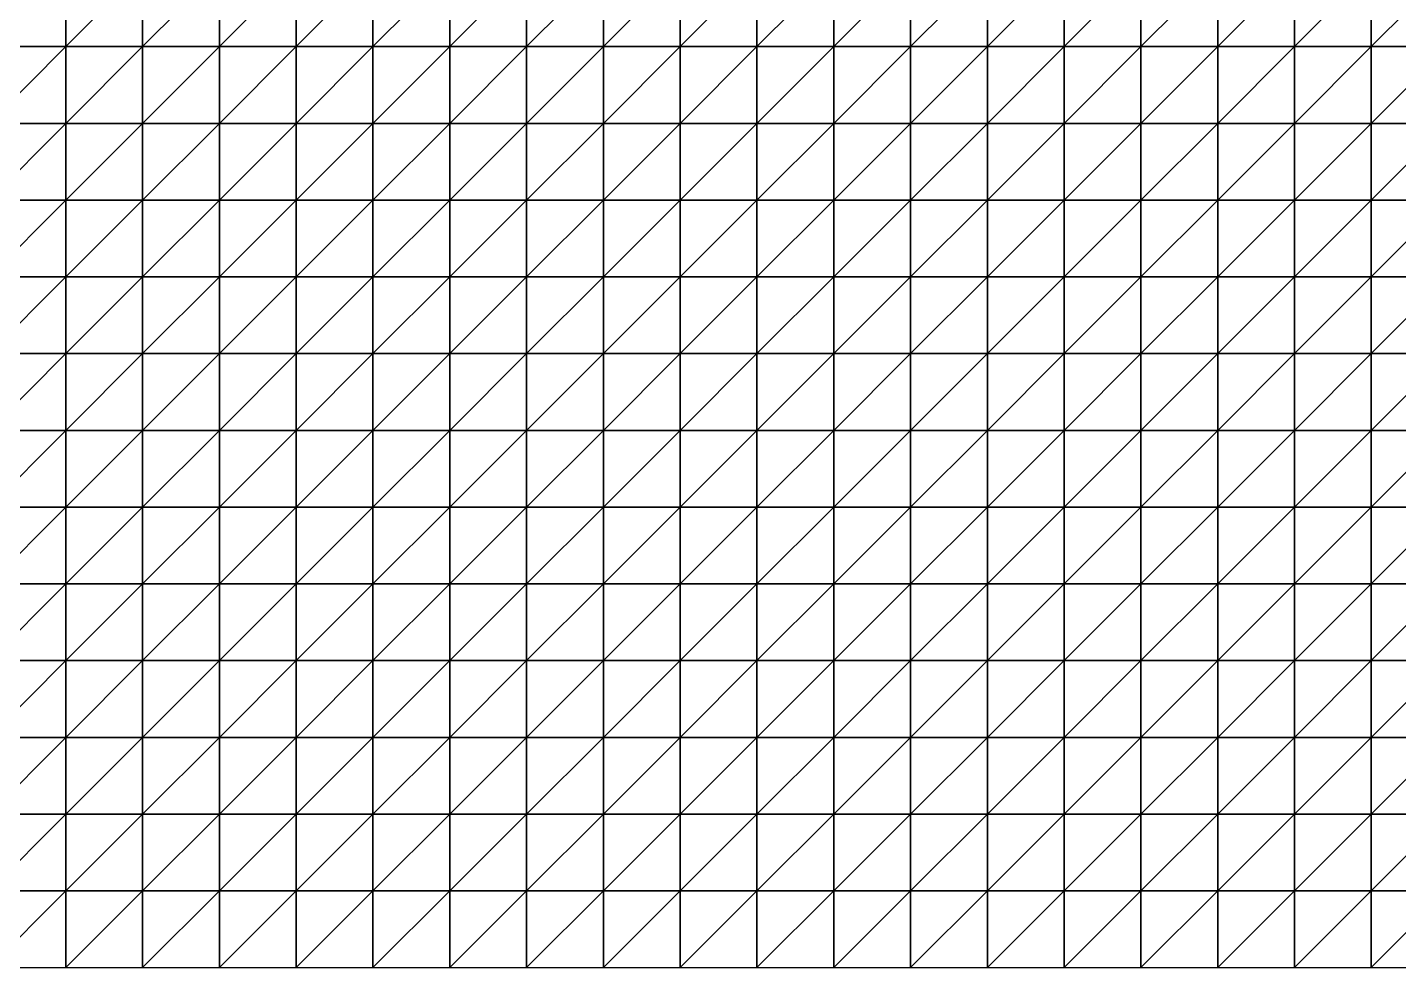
# Model space of a CAD drawing. Extents: x 504700 to 505400, y 9011750 to 9012250.
# Drawn here: x 505045 to 505223.5, y 9011750 to 9011872.5 of the extents above; entities that cross this region are included whole.
import ezdxf

# ---------------------------------------------------------------- set-up
doc = ezdxf.new("R2010")
doc.units = 0

msp = doc.modelspace()

# ---------------------------------------------------------------- linework, layer by layer
at = {"layer": 'PIT_FASE2'}
for points in [[(505040, 9011870, 220.38), (505050, 9011870, 220), (505050, 9011880, 210)], [(505040, 9011870, 220.38), (505050, 9011880, 210), (505040, 9011880, 210.42)], [(505050, 9011870, 220), (505060, 9011870, 220.38), (505060, 9011880, 210.42)], [(505050, 9011870, 220), (505060, 9011880, 210.42), (505050, 9011880, 210)], [(505060, 9011870, 220.38), (505070, 9011870, 221.53), (505070, 9011880, 211.66)], [(505060, 9011870, 220.38), (505070, 9011880, 211.66), (505060, 9011880, 210.42)], [(505070, 9011870, 221.53), (505080, 9011870, 223.42), (505080, 9011880, 213.69)], [(505070, 9011870, 221.53), (505080, 9011880, 213.69), (505070, 9011880, 211.66)], [(505080, 9011870, 223.42), (505090, 9011870, 226.01), (505090, 9011880, 216.49)], [(505080, 9011870, 223.42), (505090, 9011880, 216.49), (505080, 9011880, 213.69)], [(505090, 9011870, 226.01), (505100, 9011870, 229.28), (505100, 9011880, 220)], [(505090, 9011870, 226.01), (505100, 9011880, 220), (505090, 9011880, 216.49)], [(505100, 9011870, 229.28), (505110, 9011870, 233.18), (505110, 9011880, 224.16)], [(505100, 9011870, 229.28), (505110, 9011880, 224.16), (505100, 9011880, 220)], [(505110, 9011870, 233.18), (505120, 9011870, 237.65), (505120, 9011880, 228.92)], [(505110, 9011870, 233.18), (505120, 9011880, 228.92), (505110, 9011880, 224.16)], [(505120, 9011870, 237.65), (505130, 9011870, 242.64), (505130, 9011880, 234.22)], [(505120, 9011870, 237.65), (505130, 9011880, 234.22), (505120, 9011880, 228.92)], [(505130, 9011870, 242.64), (505140, 9011870, 248.11), (505140, 9011880, 240)], [(505130, 9011870, 242.64), (505140, 9011880, 240), (505130, 9011880, 234.22)], [(505140, 9011870, 248.11), (505150, 9011870, 254.01), (505150, 9011880, 246.21)], [(505140, 9011870, 248.11), (505150, 9011880, 246.21), (505140, 9011880, 240)], [(505150, 9011870, 254.01), (505160, 9011870, 260.29), (505160, 9011880, 252.79)], [(505150, 9011870, 254.01), (505160, 9011880, 252.79), (505150, 9011880, 246.21)], [(505160, 9011870, 260.29), (505170, 9011870, 266.92), (505170, 9011880, 259.71)], [(505160, 9011870, 260.29), (505170, 9011880, 259.71), (505160, 9011880, 252.79)], [(505170, 9011870, 266.92), (505180, 9011870, 273.85), (505180, 9011880, 266.92)], [(505170, 9011870, 266.92), (505180, 9011880, 266.92), (505170, 9011880, 259.71)], [(505180, 9011870, 273.85), (505190, 9011870, 281.05), (505190, 9011880, 274.39)], [(505180, 9011870, 273.85), (505190, 9011880, 274.39), (505180, 9011880, 266.92)], [(505190, 9011870, 281.05), (505200, 9011870, 288.49), (505200, 9011880, 282.09)], [(505190, 9011870, 281.05), (505200, 9011880, 282.09), (505190, 9011880, 274.39)], [(505200, 9011870, 288.49), (505210, 9011870, 296.15), (505210, 9011880, 290)], [(505200, 9011870, 288.49), (505210, 9011880, 290), (505200, 9011880, 282.09)], [(505210, 9011870, 296.15), (505220, 9011870, 304.01), (505220, 9011880, 298.09)], [(505210, 9011870, 296.15), (505220, 9011880, 298.09), (505210, 9011880, 290)], [(505220, 9011870, 304.01), (505230, 9011870, 312.04), (505230, 9011880, 306.33)], [(505220, 9011870, 304.01), (505230, 9011880, 306.33), (505220, 9011880, 298.09)], [(505040, 9011860, 230.36), (505050, 9011860, 230), (505050, 9011870, 220)], [(505040, 9011860, 230.36), (505050, 9011870, 220), (505040, 9011870, 220.38)], [(505050, 9011860, 230), (505060, 9011860, 230.36), (505060, 9011870, 220.38)], [(505050, 9011860, 230), (505060, 9011870, 220.38), (505050, 9011870, 220)], [(505060, 9011860, 230.36), (505070, 9011860, 231.42), (505070, 9011870, 221.53)], [(505060, 9011860, 230.36), (505070, 9011870, 221.53), (505060, 9011870, 220.38)], [(505070, 9011860, 231.42), (505080, 9011860, 233.18), (505080, 9011870, 223.42)], [(505070, 9011860, 231.42), (505080, 9011870, 223.42), (505070, 9011870, 221.53)], [(505080, 9011860, 233.18), (505090, 9011860, 235.6), (505090, 9011870, 226.01)], [(505080, 9011860, 233.18), (505090, 9011870, 226.01), (505080, 9011870, 223.42)], [(505090, 9011860, 235.6), (505100, 9011860, 238.66), (505100, 9011870, 229.28)], [(505090, 9011860, 235.6), (505100, 9011870, 229.28), (505090, 9011870, 226.01)], [(505100, 9011860, 238.66), (505110, 9011860, 242.31), (505110, 9011870, 233.18)], [(505100, 9011860, 238.66), (505110, 9011870, 233.18), (505100, 9011870, 229.28)], [(505110, 9011860, 242.31), (505120, 9011860, 246.53), (505120, 9011870, 237.65)], [(505110, 9011860, 242.31), (505120, 9011870, 237.65), (505110, 9011870, 233.18)], [(505120, 9011860, 246.53), (505130, 9011860, 251.25), (505130, 9011870, 242.64)], [(505120, 9011860, 246.53), (505130, 9011870, 242.64), (505120, 9011870, 237.65)], [(505130, 9011860, 251.25), (505140, 9011860, 256.43), (505140, 9011870, 248.11)], [(505130, 9011860, 251.25), (505140, 9011870, 248.11), (505130, 9011870, 242.64)], [(505140, 9011860, 256.43), (505150, 9011860, 262.05), (505150, 9011870, 254.01)], [(505140, 9011860, 256.43), (505150, 9011870, 254.01), (505140, 9011870, 248.11)], [(505150, 9011860, 262.05), (505160, 9011860, 268.05), (505160, 9011870, 260.29)], [(505150, 9011860, 262.05), (505160, 9011870, 260.29), (505150, 9011870, 254.01)], [(505160, 9011860, 268.05), (505170, 9011860, 274.39), (505170, 9011870, 266.92)], [(505160, 9011860, 268.05), (505170, 9011870, 266.92), (505160, 9011870, 260.29)], [(505170, 9011860, 274.39), (505180, 9011860, 281.05), (505180, 9011870, 273.85)], [(505170, 9011860, 274.39), (505180, 9011870, 273.85), (505170, 9011870, 266.92)], [(505180, 9011860, 281.05), (505190, 9011860, 287.99), (505190, 9011870, 281.05)], [(505180, 9011860, 281.05), (505190, 9011870, 281.05), (505180, 9011870, 273.85)], [(505190, 9011860, 287.99), (505200, 9011860, 295.18), (505200, 9011870, 288.49)], [(505190, 9011860, 287.99), (505200, 9011870, 288.49), (505190, 9011870, 281.05)], [(505200, 9011860, 295.18), (505210, 9011860, 302.6), (505210, 9011870, 296.15)], [(505200, 9011860, 295.18), (505210, 9011870, 296.15), (505200, 9011870, 288.49)], [(505210, 9011860, 302.6), (505220, 9011860, 310.23), (505220, 9011870, 304.01)], [(505210, 9011860, 302.6), (505220, 9011870, 304.01), (505210, 9011870, 296.15)], [(505220, 9011860, 310.23), (505230, 9011860, 318.04), (505230, 9011870, 312.04)], [(505220, 9011860, 310.23), (505230, 9011870, 312.04), (505220, 9011870, 304.01)], [(505040, 9011850, 240.33), (505050, 9011850, 240), (505050, 9011860, 230)], [(505040, 9011850, 240.33), (505050, 9011860, 230), (505040, 9011860, 230.36)], [(505050, 9011850, 240), (505060, 9011850, 240.33), (505060, 9011860, 230.36)], [(505050, 9011850, 240), (505060, 9011860, 230.36), (505050, 9011860, 230)], [(505060, 9011850, 240.33), (505070, 9011850, 241.33), (505070, 9011860, 231.42)], [(505060, 9011850, 240.33), (505070, 9011860, 231.42), (505060, 9011860, 230.36)], [(505070, 9011850, 241.33), (505080, 9011850, 242.97), (505080, 9011860, 233.18)], [(505070, 9011850, 241.33), (505080, 9011860, 233.18), (505070, 9011860, 231.42)], [(505080, 9011850, 242.97), (505090, 9011850, 245.24), (505090, 9011860, 235.6)], [(505080, 9011850, 242.97), (505090, 9011860, 235.6), (505080, 9011860, 233.18)], [(505090, 9011850, 245.24), (505100, 9011850, 248.11), (505100, 9011860, 238.66)], [(505090, 9011850, 245.24), (505100, 9011860, 238.66), (505090, 9011860, 235.6)], [(505100, 9011850, 248.11), (505110, 9011850, 251.56), (505110, 9011860, 242.31)], [(505100, 9011850, 248.11), (505110, 9011860, 242.31), (505100, 9011860, 238.66)], [(505110, 9011850, 251.56), (505120, 9011850, 255.53), (505120, 9011860, 246.53)], [(505110, 9011850, 251.56), (505120, 9011860, 246.53), (505110, 9011860, 242.31)], [(505120, 9011850, 255.53), (505130, 9011850, 260), (505130, 9011860, 251.25)], [(505120, 9011850, 255.53), (505130, 9011860, 251.25), (505120, 9011860, 246.53)], [(505130, 9011850, 260), (505140, 9011850, 264.93), (505140, 9011860, 256.43)], [(505130, 9011850, 260), (505140, 9011860, 256.43), (505130, 9011860, 251.25)], [(505140, 9011850, 264.93), (505150, 9011850, 270.28), (505150, 9011860, 262.05)], [(505140, 9011850, 264.93), (505150, 9011860, 262.05), (505140, 9011860, 256.43)], [(505150, 9011850, 270.28), (505160, 9011850, 276.01), (505160, 9011860, 268.05)], [(505150, 9011850, 270.28), (505160, 9011860, 268.05), (505150, 9011860, 262.05)], [(505160, 9011850, 276.01), (505170, 9011850, 282.09), (505170, 9011860, 274.39)], [(505160, 9011850, 276.01), (505170, 9011860, 274.39), (505160, 9011860, 268.05)], [(505170, 9011850, 282.09), (505180, 9011850, 288.49), (505180, 9011860, 281.05)], [(505170, 9011850, 282.09), (505180, 9011860, 281.05), (505170, 9011860, 274.39)], [(505180, 9011850, 288.49), (505190, 9011850, 295.18), (505190, 9011860, 287.99)], [(505180, 9011850, 288.49), (505190, 9011860, 287.99), (505180, 9011860, 281.05)], [(505190, 9011850, 295.18), (505200, 9011850, 302.13), (505200, 9011860, 295.18)], [(505190, 9011850, 295.18), (505200, 9011860, 295.18), (505190, 9011860, 287.99)], [(505200, 9011850, 302.13), (505210, 9011850, 309.32), (505210, 9011860, 302.6)], [(505200, 9011850, 302.13), (505210, 9011860, 302.6), (505200, 9011860, 295.18)], [(505210, 9011850, 309.32), (505220, 9011850, 316.72), (505220, 9011860, 310.23)], [(505210, 9011850, 309.32), (505220, 9011860, 310.23), (505210, 9011860, 302.6)], [(505220, 9011850, 316.72), (505230, 9011850, 324.31), (505230, 9011860, 318.04)], [(505220, 9011850, 316.72), (505230, 9011860, 318.04), (505220, 9011860, 310.23)], [(505040, 9011840, 250.31), (505050, 9011840, 250), (505050, 9011850, 240)], [(505040, 9011840, 250.31), (505050, 9011850, 240), (505040, 9011850, 240.33)], [(505050, 9011840, 250), (505060, 9011840, 250.31), (505060, 9011850, 240.33)], [(505050, 9011840, 250), (505060, 9011850, 240.33), (505050, 9011850, 240)], [(505060, 9011840, 250.31), (505070, 9011840, 251.25), (505070, 9011850, 241.33)], [(505060, 9011840, 250.31), (505070, 9011850, 241.33), (505060, 9011850, 240.33)], [(505070, 9011840, 251.25), (505080, 9011840, 252.79), (505080, 9011850, 242.97)], [(505070, 9011840, 251.25), (505080, 9011850, 242.97), (505070, 9011850, 241.33)], [(505080, 9011840, 252.79), (505090, 9011840, 254.92), (505090, 9011850, 245.24)], [(505080, 9011840, 252.79), (505090, 9011850, 245.24), (505080, 9011850, 242.97)], [(505090, 9011840, 254.92), (505100, 9011840, 257.63), (505100, 9011850, 248.11)], [(505090, 9011840, 254.92), (505100, 9011850, 248.11), (505090, 9011850, 245.24)], [(505100, 9011840, 257.63), (505110, 9011840, 260.88), (505110, 9011850, 251.56)], [(505100, 9011840, 257.63), (505110, 9011850, 251.56), (505100, 9011850, 248.11)], [(505110, 9011840, 260.88), (505120, 9011840, 264.64), (505120, 9011850, 255.53)], [(505110, 9011840, 260.88), (505120, 9011850, 255.53), (505110, 9011850, 251.56)], [(505120, 9011840, 264.64), (505130, 9011840, 268.88), (505130, 9011850, 260)], [(505120, 9011840, 264.64), (505130, 9011850, 260), (505120, 9011850, 255.53)], [(505130, 9011840, 268.88), (505140, 9011840, 273.58), (505140, 9011850, 264.93)], [(505130, 9011840, 268.88), (505140, 9011850, 264.93), (505130, 9011850, 260)], [(505140, 9011840, 273.58), (505150, 9011840, 278.68), (505150, 9011850, 270.28)], [(505140, 9011840, 273.58), (505150, 9011850, 270.28), (505140, 9011850, 264.93)], [(505150, 9011840, 278.68), (505160, 9011840, 284.17), (505160, 9011850, 276.01)], [(505150, 9011840, 278.68), (505160, 9011850, 276.01), (505150, 9011850, 270.28)], [(505160, 9011840, 284.17), (505170, 9011840, 290), (505170, 9011850, 282.09)], [(505160, 9011840, 284.17), (505170, 9011850, 282.09), (505160, 9011850, 276.01)], [(505170, 9011840, 290), (505180, 9011840, 296.15), (505180, 9011850, 288.49)], [(505170, 9011840, 290), (505180, 9011850, 288.49), (505170, 9011850, 282.09)], [(505180, 9011840, 296.15), (505190, 9011840, 302.6), (505190, 9011850, 295.18)], [(505180, 9011840, 296.15), (505190, 9011850, 295.18), (505180, 9011850, 288.49)], [(505190, 9011840, 302.6), (505200, 9011840, 309.32), (505200, 9011850, 302.13)], [(505190, 9011840, 302.6), (505200, 9011850, 302.13), (505190, 9011850, 295.18)], [(505200, 9011840, 309.32), (505210, 9011840, 316.27), (505210, 9011850, 309.32)], [(505200, 9011840, 309.32), (505210, 9011850, 309.32), (505200, 9011850, 302.13)], [(505210, 9011840, 316.27), (505220, 9011840, 323.45), (505220, 9011850, 316.72)], [(505210, 9011840, 316.27), (505220, 9011850, 316.72), (505210, 9011850, 309.32)], [(505220, 9011840, 323.45), (505230, 9011840, 330.83), (505230, 9011850, 324.31)], [(505220, 9011840, 323.45), (505230, 9011850, 324.31), (505220, 9011850, 316.72)], [(505040, 9011830, 260.29), (505050, 9011830, 260), (505050, 9011840, 250)], [(505040, 9011830, 260.29), (505050, 9011840, 250), (505040, 9011840, 250.31)], [(505050, 9011830, 260), (505060, 9011830, 260.29), (505060, 9011840, 250.31)], [(505050, 9011830, 260), (505060, 9011840, 250.31), (505050, 9011840, 250)], [(505060, 9011830, 260.29), (505070, 9011830, 261.17), (505070, 9011840, 251.25)], [(505060, 9011830, 260.29), (505070, 9011840, 251.25), (505060, 9011840, 250.31)], [(505070, 9011830, 261.17), (505080, 9011830, 262.63), (505080, 9011840, 252.79)], [(505070, 9011830, 261.17), (505080, 9011840, 252.79), (505070, 9011840, 251.25)], [(505080, 9011830, 262.63), (505090, 9011830, 264.64), (505090, 9011840, 254.92)], [(505080, 9011830, 262.63), (505090, 9011840, 254.92), (505080, 9011840, 252.79)], [(505090, 9011830, 264.64), (505100, 9011830, 267.2), (505100, 9011840, 257.63)], [(505090, 9011830, 264.64), (505100, 9011840, 257.63), (505090, 9011840, 254.92)], [(505100, 9011830, 267.2), (505110, 9011830, 270.28), (505110, 9011840, 260.88)], [(505100, 9011830, 267.2), (505110, 9011840, 260.88), (505100, 9011840, 257.63)], [(505110, 9011830, 270.28), (505120, 9011830, 273.85), (505120, 9011840, 264.64)], [(505110, 9011830, 270.28), (505120, 9011840, 264.64), (505110, 9011840, 260.88)], [(505120, 9011830, 273.85), (505130, 9011830, 277.88), (505130, 9011840, 268.88)], [(505120, 9011830, 273.85), (505130, 9011840, 268.88), (505120, 9011840, 264.64)], [(505130, 9011830, 277.88), (505140, 9011830, 282.35), (505140, 9011840, 273.58)], [(505130, 9011830, 277.88), (505140, 9011840, 273.58), (505130, 9011840, 268.88)], [(505140, 9011830, 282.35), (505150, 9011830, 287.23), (505150, 9011840, 278.68)], [(505140, 9011830, 282.35), (505150, 9011840, 278.68), (505140, 9011840, 273.58)], [(505150, 9011830, 287.23), (505160, 9011830, 292.49), (505160, 9011840, 284.17)], [(505150, 9011830, 287.23), (505160, 9011840, 284.17), (505150, 9011840, 278.68)], [(505160, 9011830, 292.49), (505170, 9011830, 298.09), (505170, 9011840, 290)], [(505160, 9011830, 292.49), (505170, 9011840, 290), (505160, 9011840, 284.17)], [(505170, 9011830, 298.09), (505180, 9011830, 304.01), (505180, 9011840, 296.15)], [(505170, 9011830, 298.09), (505180, 9011840, 296.15), (505170, 9011840, 290)], [(505180, 9011830, 304.01), (505190, 9011830, 310.23), (505190, 9011840, 302.6)], [(505180, 9011830, 304.01), (505190, 9011840, 302.6), (505180, 9011840, 296.15)], [(505190, 9011830, 310.23), (505200, 9011830, 316.72), (505200, 9011840, 309.32)], [(505190, 9011830, 310.23), (505200, 9011840, 309.32), (505190, 9011840, 302.6)], [(505200, 9011830, 316.72), (505210, 9011830, 323.45), (505210, 9011840, 316.27)], [(505200, 9011830, 316.72), (505210, 9011840, 316.27), (505200, 9011840, 309.32)], [(505210, 9011830, 323.45), (505220, 9011830, 330.42), (505220, 9011840, 323.45)], [(505210, 9011830, 323.45), (505220, 9011840, 323.45), (505210, 9011840, 316.27)], [(505220, 9011830, 330.42), (505230, 9011830, 337.59), (505230, 9011840, 330.83)], [(505220, 9011830, 330.42), (505230, 9011840, 330.83), (505220, 9011840, 323.45)], [(505040, 9011820, 270.28), (505050, 9011820, 270), (505050, 9011830, 260)], [(505040, 9011820, 270.28), (505050, 9011830, 260), (505040, 9011830, 260.29)], [(505050, 9011820, 270), (505060, 9011820, 270.28), (505060, 9011830, 260.29)], [(505050, 9011820, 270), (505060, 9011830, 260.29), (505050, 9011830, 260)], [(505060, 9011820, 270.28), (505070, 9011820, 271.11), (505070, 9011830, 261.17)], [(505060, 9011820, 270.28), (505070, 9011830, 261.17), (505060, 9011830, 260.29)], [(505070, 9011820, 271.11), (505080, 9011820, 272.48), (505080, 9011830, 262.63)], [(505070, 9011820, 271.11), (505080, 9011830, 262.63), (505070, 9011830, 261.17)], [(505080, 9011820, 272.48), (505090, 9011820, 274.39), (505090, 9011830, 264.64)], [(505080, 9011820, 272.48), (505090, 9011830, 264.64), (505080, 9011830, 262.63)], [(505090, 9011820, 274.39), (505100, 9011820, 276.81), (505100, 9011830, 267.2)], [(505090, 9011820, 274.39), (505100, 9011830, 267.2), (505090, 9011830, 264.64)], [(505100, 9011820, 276.81), (505110, 9011820, 279.74), (505110, 9011830, 270.28)], [(505100, 9011820, 276.81), (505110, 9011830, 270.28), (505100, 9011830, 267.2)], [(505110, 9011820, 279.74), (505120, 9011820, 283.13), (505120, 9011830, 273.85)], [(505110, 9011820, 279.74), (505120, 9011830, 273.85), (505110, 9011830, 270.28)], [(505120, 9011820, 283.13), (505130, 9011820, 286.98), (505130, 9011830, 277.88)], [(505120, 9011820, 283.13), (505130, 9011830, 277.88), (505120, 9011830, 273.85)], [(505130, 9011820, 286.98), (505140, 9011820, 291.25), (505140, 9011830, 282.35)], [(505130, 9011820, 286.98), (505140, 9011830, 282.35), (505130, 9011830, 277.88)], [(505140, 9011820, 291.25), (505150, 9011820, 295.91), (505150, 9011830, 287.23)], [(505140, 9011820, 291.25), (505150, 9011830, 287.23), (505140, 9011830, 282.35)], [(505150, 9011820, 295.91), (505160, 9011820, 300.95), (505160, 9011830, 292.49)], [(505150, 9011820, 295.91), (505160, 9011830, 292.49), (505150, 9011830, 287.23)], [(505160, 9011820, 300.95), (505170, 9011820, 306.33), (505170, 9011830, 298.09)], [(505160, 9011820, 300.95), (505170, 9011830, 298.09), (505160, 9011830, 292.49)], [(505170, 9011820, 306.33), (505180, 9011820, 312.04), (505180, 9011830, 304.01)], [(505170, 9011820, 306.33), (505180, 9011830, 304.01), (505170, 9011830, 298.09)], [(505180, 9011820, 312.04), (505190, 9011820, 318.04), (505190, 9011830, 310.23)], [(505180, 9011820, 312.04), (505190, 9011830, 310.23), (505180, 9011830, 304.01)], [(505190, 9011820, 318.04), (505200, 9011820, 324.31), (505200, 9011830, 316.72)], [(505190, 9011820, 318.04), (505200, 9011830, 316.72), (505190, 9011830, 310.23)], [(505200, 9011820, 324.31), (505210, 9011820, 330.83), (505210, 9011830, 323.45)], [(505200, 9011820, 324.31), (505210, 9011830, 323.45), (505200, 9011830, 316.72)], [(505210, 9011820, 330.83), (505220, 9011820, 337.59), (505220, 9011830, 330.42)], [(505210, 9011820, 330.83), (505220, 9011830, 330.42), (505210, 9011830, 323.45)], [(505220, 9011820, 337.59), (505230, 9011820, 342.49), (505230, 9011830, 337.59)], [(505220, 9011820, 337.59), (505230, 9011830, 337.59), (505220, 9011830, 330.42)], [(505040, 9011810, 280.26), (505050, 9011810, 280), (505050, 9011820, 270)], [(505040, 9011810, 280.26), (505050, 9011820, 270), (505040, 9011820, 270.28)], [(505050, 9011810, 280), (505060, 9011810, 280.26), (505060, 9011820, 270.28)], [(505050, 9011810, 280), (505060, 9011820, 270.28), (505050, 9011820, 270)], [(505060, 9011810, 280.26), (505070, 9011810, 281.05), (505070, 9011820, 271.11)], [(505060, 9011810, 280.26), (505070, 9011820, 271.11), (505060, 9011820, 270.28)], [(505070, 9011810, 281.05), (505080, 9011810, 282.35), (505080, 9011820, 272.48)], [(505070, 9011810, 281.05), (505080, 9011820, 272.48), (505070, 9011820, 271.11)], [(505080, 9011810, 282.35), (505090, 9011810, 284.17), (505090, 9011820, 274.39)], [(505080, 9011810, 282.35), (505090, 9011820, 274.39), (505080, 9011820, 272.48)], [(505090, 9011810, 284.17), (505100, 9011810, 286.47), (505100, 9011820, 276.81)], [(505090, 9011810, 284.17), (505100, 9011820, 276.81), (505090, 9011820, 274.39)], [(505100, 9011810, 286.47), (505110, 9011810, 289.25), (505110, 9011820, 279.74)], [(505100, 9011810, 286.47), (505110, 9011820, 279.74), (505100, 9011820, 276.81)], [(505110, 9011810, 289.25), (505120, 9011810, 292.49), (505120, 9011820, 283.13)], [(505110, 9011810, 289.25), (505120, 9011820, 283.13), (505110, 9011820, 279.74)], [(505120, 9011810, 292.49), (505130, 9011810, 296.15), (505130, 9011820, 286.98)], [(505120, 9011810, 292.49), (505130, 9011820, 286.98), (505120, 9011820, 283.13)], [(505130, 9011810, 296.15), (505140, 9011810, 300.24), (505140, 9011820, 291.25)], [(505130, 9011810, 296.15), (505140, 9011820, 291.25), (505130, 9011820, 286.98)], [(505140, 9011810, 300.24), (505150, 9011810, 304.71), (505150, 9011820, 295.91)], [(505140, 9011810, 300.24), (505150, 9011820, 295.91), (505140, 9011820, 291.25)], [(505150, 9011810, 304.71), (505160, 9011810, 309.55), (505160, 9011820, 300.95)], [(505150, 9011810, 304.71), (505160, 9011820, 300.95), (505150, 9011820, 295.91)], [(505160, 9011810, 309.55), (505170, 9011810, 314.72), (505170, 9011820, 306.33)], [(505160, 9011810, 309.55), (505170, 9011820, 306.33), (505160, 9011820, 300.95)], [(505170, 9011810, 314.72), (505180, 9011810, 320.22), (505180, 9011820, 312.04)], [(505170, 9011810, 314.72), (505180, 9011820, 312.04), (505170, 9011820, 306.33)], [(505180, 9011810, 320.22), (505190, 9011810, 326.01), (505190, 9011820, 318.04)], [(505180, 9011810, 320.22), (505190, 9011820, 318.04), (505180, 9011820, 312.04)], [(505190, 9011810, 326.01), (505200, 9011810, 332.07), (505200, 9011820, 324.31)], [(505190, 9011810, 326.01), (505200, 9011820, 324.31), (505190, 9011820, 318.04)], [(505200, 9011810, 332.07), (505210, 9011810, 338.39), (505210, 9011820, 330.83)], [(505200, 9011810, 332.07), (505210, 9011820, 330.83), (505200, 9011820, 324.31)], [(505210, 9011810, 338.39), (505220, 9011810, 341.78), (505220, 9011820, 337.59)], [(505210, 9011810, 338.39), (505220, 9011820, 337.59), (505210, 9011820, 330.83)], [(505220, 9011810, 341.78), (505230, 9011810, 342.41), (505230, 9011820, 342.49)], [(505220, 9011810, 341.78), (505230, 9011820, 342.49), (505220, 9011820, 337.59)], [(505040, 9011800, 290.25), (505050, 9011800, 290), (505050, 9011810, 280)], [(505040, 9011800, 290.25), (505050, 9011810, 280), (505040, 9011810, 280.26)], [(505050, 9011800, 290), (505060, 9011800, 290.25), (505060, 9011810, 280.26)], [(505050, 9011800, 290), (505060, 9011810, 280.26), (505050, 9011810, 280)], [(505060, 9011800, 290.25), (505070, 9011800, 291), (505070, 9011810, 281.05)], [(505060, 9011800, 290.25), (505070, 9011810, 281.05), (505060, 9011810, 280.26)], [(505070, 9011800, 291), (505080, 9011800, 292.24), (505080, 9011810, 282.35)], [(505070, 9011800, 291), (505080, 9011810, 282.35), (505070, 9011810, 281.05)], [(505080, 9011800, 292.24), (505090, 9011800, 293.96), (505090, 9011810, 284.17)], [(505080, 9011800, 292.24), (505090, 9011810, 284.17), (505080, 9011810, 282.35)], [(505090, 9011800, 293.96), (505100, 9011800, 296.15), (505100, 9011810, 286.47)], [(505090, 9011800, 293.96), (505100, 9011810, 286.47), (505090, 9011810, 284.17)], [(505100, 9011800, 296.15), (505110, 9011800, 298.81), (505110, 9011810, 289.25)], [(505100, 9011800, 296.15), (505110, 9011810, 289.25), (505100, 9011810, 286.47)], [(505110, 9011800, 298.81), (505120, 9011800, 301.9), (505120, 9011810, 292.49)], [(505110, 9011800, 298.81), (505120, 9011810, 292.49), (505110, 9011810, 289.25)], [(505120, 9011800, 301.9), (505130, 9011800, 305.41), (505130, 9011810, 296.15)], [(505120, 9011800, 301.9), (505130, 9011810, 296.15), (505120, 9011810, 292.49)], [(505130, 9011800, 305.41), (505140, 9011800, 309.32), (505140, 9011810, 300.24)], [(505130, 9011800, 305.41), (505140, 9011810, 300.24), (505130, 9011810, 296.15)], [(505140, 9011800, 309.32), (505150, 9011800, 313.61), (505150, 9011810, 304.71)], [(505140, 9011800, 309.32), (505150, 9011810, 304.71), (505140, 9011810, 300.24)], [(505150, 9011800, 313.61), (505160, 9011800, 318.25), (505160, 9011810, 309.55)], [(505150, 9011800, 313.61), (505160, 9011810, 309.55), (505150, 9011810, 304.71)], [(505160, 9011800, 318.25), (505170, 9011800, 323.24), (505170, 9011810, 314.72)], [(505160, 9011800, 318.25), (505170, 9011810, 314.72), (505160, 9011810, 309.55)], [(505170, 9011800, 323.24), (505180, 9011800, 328.54), (505180, 9011810, 320.22)], [(505170, 9011800, 323.24), (505180, 9011810, 320.22), (505170, 9011810, 314.72)], [(505180, 9011800, 328.54), (505190, 9011800, 334.13), (505190, 9011810, 326.01)], [(505180, 9011800, 328.54), (505190, 9011810, 326.01), (505180, 9011810, 320.22)], [(505190, 9011800, 334.13), (505200, 9011800, 340), (505200, 9011810, 332.07)], [(505190, 9011800, 334.13), (505200, 9011810, 332.07), (505190, 9011810, 326.01)], [(505200, 9011800, 340), (505210, 9011800, 341.12), (505210, 9011810, 338.39)], [(505200, 9011800, 340), (505210, 9011810, 338.39), (505200, 9011810, 332.07)], [(505210, 9011800, 341.12), (505220, 9011800, 341.69), (505220, 9011810, 341.78)], [(505210, 9011800, 341.12), (505220, 9011810, 341.78), (505210, 9011810, 338.39)], [(505220, 9011800, 341.69), (505230, 9011800, 342.32), (505230, 9011810, 342.41)], [(505220, 9011800, 341.69), (505230, 9011810, 342.41), (505220, 9011810, 341.78)], [(505040, 9011790, 300.24), (505050, 9011790, 300), (505050, 9011800, 290)], [(505040, 9011790, 300.24), (505050, 9011800, 290), (505040, 9011800, 290.25)], [(505050, 9011790, 300), (505060, 9011790, 300.24), (505060, 9011800, 290.25)], [(505050, 9011790, 300), (505060, 9011800, 290.25), (505050, 9011800, 290)], [(505060, 9011790, 300.24), (505070, 9011790, 300.95), (505070, 9011800, 291)], [(505060, 9011790, 300.24), (505070, 9011800, 291), (505060, 9011800, 290.25)], [(505070, 9011790, 300.95), (505080, 9011790, 302.13), (505080, 9011800, 292.24)], [(505070, 9011790, 300.95), (505080, 9011800, 292.24), (505070, 9011800, 291)], [(505080, 9011790, 302.13), (505090, 9011790, 303.78), (505090, 9011800, 293.96)], [(505080, 9011790, 302.13), (505090, 9011800, 293.96), (505080, 9011800, 292.24)], [(505090, 9011790, 303.78), (505100, 9011790, 305.87), (505100, 9011800, 296.15)], [(505090, 9011790, 303.78), (505100, 9011800, 296.15), (505090, 9011800, 293.96)], [(505100, 9011790, 305.87), (505110, 9011790, 308.4), (505110, 9011800, 298.81)], [(505100, 9011790, 305.87), (505110, 9011800, 298.81), (505100, 9011800, 296.15)], [(505110, 9011790, 308.4), (505120, 9011790, 311.36), (505120, 9011800, 301.9)], [(505110, 9011790, 308.4), (505120, 9011800, 301.9), (505110, 9011800, 298.81)], [(505120, 9011790, 311.36), (505130, 9011790, 314.72), (505130, 9011800, 305.41)], [(505120, 9011790, 311.36), (505130, 9011800, 305.41), (505120, 9011800, 301.9)], [(505130, 9011790, 314.72), (505140, 9011790, 318.47), (505140, 9011800, 309.32)], [(505130, 9011790, 314.72), (505140, 9011800, 309.32), (505130, 9011800, 305.41)], [(505140, 9011790, 318.47), (505150, 9011790, 322.59), (505150, 9011800, 313.61)], [(505140, 9011790, 318.47), (505150, 9011800, 313.61), (505140, 9011800, 309.32)], [(505150, 9011790, 322.59), (505160, 9011790, 327.06), (505160, 9011800, 318.25)], [(505150, 9011790, 322.59), (505160, 9011800, 318.25), (505150, 9011800, 313.61)], [(505160, 9011790, 327.06), (505170, 9011790, 331.87), (505170, 9011800, 323.24)], [(505160, 9011790, 327.06), (505170, 9011800, 323.24), (505160, 9011800, 318.25)], [(505170, 9011790, 331.87), (505180, 9011790, 336.98), (505180, 9011800, 328.54)], [(505170, 9011790, 331.87), (505180, 9011800, 328.54), (505170, 9011800, 323.24)], [(505180, 9011790, 336.98), (505190, 9011790, 340.18), (505190, 9011800, 334.13)], [(505180, 9011790, 336.98), (505190, 9011800, 334.13), (505180, 9011800, 328.54)], [(505190, 9011790, 340.18), (505200, 9011790, 340.57), (505200, 9011800, 340)], [(505190, 9011790, 340.18), (505200, 9011800, 340), (505190, 9011800, 334.13)], [(505200, 9011790, 340.57), (505210, 9011790, 341.03), (505210, 9011800, 341.12)], [(505200, 9011790, 340.57), (505210, 9011800, 341.12), (505200, 9011800, 340)], [(505210, 9011790, 341.03), (505220, 9011790, 341.6), (505220, 9011800, 341.69)], [(505210, 9011790, 341.03), (505220, 9011800, 341.69), (505210, 9011800, 341.12)], [(505220, 9011790, 341.6), (505230, 9011790, 342.23), (505230, 9011800, 342.32)], [(505220, 9011790, 341.6), (505230, 9011800, 342.32), (505220, 9011800, 341.69)], [(505040, 9011780, 310.23), (505050, 9011780, 310), (505050, 9011790, 300)], [(505040, 9011780, 310.23), (505050, 9011790, 300), (505040, 9011790, 300.24)], [(505050, 9011780, 310), (505060, 9011780, 310.23), (505060, 9011790, 300.24)], [(505050, 9011780, 310), (505060, 9011790, 300.24), (505050, 9011790, 300)], [(505060, 9011780, 310.23), (505070, 9011780, 310.91), (505070, 9011790, 300.95)], [(505060, 9011780, 310.23), (505070, 9011790, 300.95), (505060, 9011790, 300.24)], [(505070, 9011780, 310.91), (505080, 9011780, 312.04), (505080, 9011790, 302.13)], [(505070, 9011780, 310.91), (505080, 9011790, 302.13), (505070, 9011790, 300.95)], [(505080, 9011780, 312.04), (505090, 9011780, 313.61), (505090, 9011790, 303.78)], [(505080, 9011780, 312.04), (505090, 9011790, 303.78), (505080, 9011790, 302.13)], [(505090, 9011780, 313.61), (505100, 9011780, 315.61), (505100, 9011790, 305.87)], [(505090, 9011780, 313.61), (505100, 9011790, 305.87), (505090, 9011790, 303.78)], [(505100, 9011780, 315.61), (505110, 9011780, 318.04), (505110, 9011790, 308.4)], [(505100, 9011780, 315.61), (505110, 9011790, 308.4), (505100, 9011790, 305.87)], [(505110, 9011780, 318.04), (505120, 9011780, 320.87), (505120, 9011790, 311.36)], [(505110, 9011780, 318.04), (505120, 9011790, 311.36), (505110, 9011790, 308.4)], [(505120, 9011780, 320.87), (505130, 9011780, 324.09), (505130, 9011790, 314.72)], [(505120, 9011780, 320.87), (505130, 9011790, 314.72), (505120, 9011790, 311.36)], [(505130, 9011780, 324.09), (505140, 9011780, 327.7), (505140, 9011790, 318.47)], [(505130, 9011780, 324.09), (505140, 9011790, 318.47), (505130, 9011790, 314.72)], [(505140, 9011780, 327.7), (505150, 9011780, 331.66), (505150, 9011790, 322.59)], [(505140, 9011780, 327.7), (505150, 9011790, 322.59), (505140, 9011790, 318.47)], [(505150, 9011780, 331.66), (505160, 9011780, 335.97), (505160, 9011790, 327.06)], [(505150, 9011780, 331.66), (505160, 9011790, 327.06), (505150, 9011790, 322.59)], [(505160, 9011780, 335.97), (505170, 9011780, 339.64), (505170, 9011790, 331.87)], [(505160, 9011780, 335.97), (505170, 9011790, 331.87), (505160, 9011790, 327.06)], [(505170, 9011780, 339.64), (505180, 9011780, 339.83), (505180, 9011790, 336.98)], [(505170, 9011780, 339.64), (505180, 9011790, 336.98), (505170, 9011790, 331.87)], [(505180, 9011780, 339.83), (505190, 9011780, 340.1), (505190, 9011790, 340.18)], [(505180, 9011780, 339.83), (505190, 9011790, 340.18), (505180, 9011790, 336.98)], [(505190, 9011780, 340.1), (505200, 9011780, 340.48), (505200, 9011790, 340.57)], [(505190, 9011780, 340.1), (505200, 9011790, 340.57), (505190, 9011790, 340.18)], [(505200, 9011780, 340.48), (505210, 9011780, 340.94), (505210, 9011790, 341.03)], [(505200, 9011780, 340.48), (505210, 9011790, 341.03), (505200, 9011790, 340.57)], [(505210, 9011780, 340.94), (505220, 9011780, 341.5), (505220, 9011790, 341.6)], [(505210, 9011780, 340.94), (505220, 9011790, 341.6), (505210, 9011790, 341.03)], [(505220, 9011780, 341.5), (505230, 9011780, 342.12), (505230, 9011790, 342.23)], [(505220, 9011780, 341.5), (505230, 9011790, 342.23), (505220, 9011790, 341.6)], [(505040, 9011770, 320.22), (505050, 9011770, 320), (505050, 9011780, 310)], [(505040, 9011770, 320.22), (505050, 9011780, 310), (505040, 9011780, 310.23)], [(505050, 9011770, 320), (505060, 9011770, 320.22), (505060, 9011780, 310.23)], [(505050, 9011770, 320), (505060, 9011780, 310.23), (505050, 9011780, 310)], [(505060, 9011770, 320.22), (505070, 9011770, 320.87), (505070, 9011780, 310.91)], [(505060, 9011770, 320.22), (505070, 9011780, 310.91), (505060, 9011780, 310.23)], [(505070, 9011770, 320.87), (505080, 9011770, 321.95), (505080, 9011780, 312.04)], [(505070, 9011770, 320.87), (505080, 9011780, 312.04), (505070, 9011780, 310.91)], [(505080, 9011770, 321.95), (505090, 9011770, 323.45), (505090, 9011780, 313.61)], [(505080, 9011770, 321.95), (505090, 9011780, 313.61), (505080, 9011780, 312.04)], [(505090, 9011770, 323.45), (505100, 9011770, 325.37), (505100, 9011780, 315.61)], [(505090, 9011770, 323.45), (505100, 9011780, 315.61), (505090, 9011780, 313.61)], [(505100, 9011770, 325.37), (505110, 9011770, 327.7), (505110, 9011780, 318.04)], [(505100, 9011770, 325.37), (505110, 9011780, 318.04), (505100, 9011780, 315.61)], [(505110, 9011770, 327.7), (505120, 9011770, 330.42), (505120, 9011780, 320.87)], [(505110, 9011770, 327.7), (505120, 9011780, 320.87), (505110, 9011780, 318.04)], [(505120, 9011770, 330.42), (505130, 9011770, 333.52), (505130, 9011780, 324.09)], [(505120, 9011770, 330.42), (505130, 9011780, 324.09), (505120, 9011780, 320.87)], [(505130, 9011770, 333.52), (505140, 9011770, 336.98), (505140, 9011780, 327.7)], [(505130, 9011770, 333.52), (505140, 9011780, 327.7), (505130, 9011780, 324.09)], [(505140, 9011770, 336.98), (505150, 9011770, 339.46), (505150, 9011780, 331.66)], [(505140, 9011770, 336.98), (505150, 9011780, 331.66), (505140, 9011780, 327.7)], [(505150, 9011770, 339.46), (505160, 9011770, 339.48), (505160, 9011780, 335.97)], [(505150, 9011770, 339.46), (505160, 9011780, 335.97), (505150, 9011780, 331.66)], [(505160, 9011770, 339.48), (505170, 9011770, 339.57), (505170, 9011780, 339.64)], [(505160, 9011770, 339.48), (505170, 9011780, 339.64), (505160, 9011780, 335.97)], [(505170, 9011770, 339.57), (505180, 9011770, 339.75), (505180, 9011780, 339.83)], [(505170, 9011770, 339.57), (505180, 9011780, 339.83), (505170, 9011780, 339.64)], [(505180, 9011770, 339.75), (505190, 9011770, 340.01), (505190, 9011780, 340.1)], [(505180, 9011770, 339.75), (505190, 9011780, 340.1), (505180, 9011780, 339.83)], [(505190, 9011770, 340.01), (505200, 9011770, 340.38), (505200, 9011780, 340.48)], [(505190, 9011770, 340.01), (505200, 9011780, 340.48), (505190, 9011780, 340.1)], [(505200, 9011770, 340.38), (505210, 9011770, 340.83), (505210, 9011780, 340.94)], [(505200, 9011770, 340.38), (505210, 9011780, 340.94), (505200, 9011780, 340.48)], [(505210, 9011770, 340.83), (505220, 9011770, 341.39), (505220, 9011780, 341.5)], [(505210, 9011770, 340.83), (505220, 9011780, 341.5), (505210, 9011780, 340.94)], [(505220, 9011770, 341.39), (505230, 9011770, 342.01), (505230, 9011780, 342.12)], [(505220, 9011770, 341.39), (505230, 9011780, 342.12), (505220, 9011780, 341.5)], [(505040, 9011760, 330.21), (505050, 9011760, 330), (505050, 9011770, 320)], [(505040, 9011760, 330.21), (505050, 9011770, 320), (505040, 9011770, 320.22)], [(505050, 9011760, 330), (505060, 9011760, 330.21), (505060, 9011770, 320.22)], [(505050, 9011760, 330), (505060, 9011770, 320.22), (505050, 9011770, 320)], [(505060, 9011760, 330.21), (505070, 9011760, 330.83), (505070, 9011770, 320.87)], [(505060, 9011760, 330.21), (505070, 9011770, 320.87), (505060, 9011770, 320.22)], [(505070, 9011760, 330.83), (505080, 9011760, 331.87), (505080, 9011770, 321.95)], [(505070, 9011760, 330.83), (505080, 9011770, 321.95), (505070, 9011770, 320.87)], [(505080, 9011760, 331.87), (505090, 9011760, 333.31), (505090, 9011770, 323.45)], [(505080, 9011760, 331.87), (505090, 9011770, 323.45), (505080, 9011770, 321.95)], [(505090, 9011760, 333.31), (505100, 9011760, 335.15), (505100, 9011770, 325.37)], [(505090, 9011760, 333.31), (505100, 9011770, 325.37), (505090, 9011770, 323.45)], [(505100, 9011760, 335.15), (505110, 9011760, 337.39), (505110, 9011770, 327.7)], [(505100, 9011760, 335.15), (505110, 9011770, 327.7), (505100, 9011770, 325.37)], [(505110, 9011760, 337.39), (505120, 9011760, 339.54), (505120, 9011770, 330.42)], [(505110, 9011760, 337.39), (505120, 9011770, 330.42), (505110, 9011770, 327.7)], [(505120, 9011760, 339.54), (505130, 9011760, 339.49), (505130, 9011770, 333.52)], [(505120, 9011760, 339.54), (505130, 9011770, 333.52), (505120, 9011770, 330.42)], [(505130, 9011760, 339.49), (505140, 9011760, 339.43), (505140, 9011770, 336.98)], [(505130, 9011760, 339.49), (505140, 9011770, 336.98), (505130, 9011770, 333.52)], [(505140, 9011760, 339.43), (505150, 9011760, 339.39), (505150, 9011770, 339.46)], [(505140, 9011760, 339.43), (505150, 9011770, 339.46), (505140, 9011770, 336.98)], [(505150, 9011760, 339.39), (505160, 9011760, 339.41), (505160, 9011770, 339.48)], [(505150, 9011760, 339.39), (505160, 9011770, 339.48), (505150, 9011770, 339.46)], [(505160, 9011760, 339.41), (505170, 9011760, 339.49), (505170, 9011770, 339.57)], [(505160, 9011760, 339.41), (505170, 9011770, 339.57), (505160, 9011770, 339.48)], [(505170, 9011760, 339.49), (505180, 9011760, 339.66), (505180, 9011770, 339.75)], [(505170, 9011760, 339.49), (505180, 9011770, 339.75), (505170, 9011770, 339.57)], [(505180, 9011760, 339.66), (505190, 9011760, 339.91), (505190, 9011770, 340.01)], [(505180, 9011760, 339.66), (505190, 9011770, 340.01), (505180, 9011770, 339.75)], [(505190, 9011760, 339.91), (505200, 9011760, 340.28), (505200, 9011770, 340.38)], [(505190, 9011760, 339.91), (505200, 9011770, 340.38), (505190, 9011770, 340.01)], [(505200, 9011760, 340.28), (505210, 9011760, 340.73), (505210, 9011770, 340.83)], [(505200, 9011760, 340.28), (505210, 9011770, 340.83), (505200, 9011770, 340.38)], [(505210, 9011760, 340.73), (505220, 9011760, 341.28), (505220, 9011770, 341.39)], [(505210, 9011760, 340.73), (505220, 9011770, 341.39), (505210, 9011770, 340.83)], [(505220, 9011760, 341.28), (505230, 9011760, 341.9), (505230, 9011770, 342.01)], [(505220, 9011760, 341.28), (505230, 9011770, 342.01), (505220, 9011770, 341.39)], [(505040, 9011750, 337.56), (505050, 9011750, 338.16), (505050, 9011760, 330)], [(505040, 9011750, 337.56), (505050, 9011760, 330), (505040, 9011760, 330.21)], [(505050, 9011750, 338.16), (505060, 9011750, 338.63), (505060, 9011760, 330.21)], [(505050, 9011750, 338.16), (505060, 9011760, 330.21), (505050, 9011760, 330)], [(505060, 9011750, 338.63), (505070, 9011750, 339.02), (505070, 9011760, 330.83)], [(505060, 9011750, 338.63), (505070, 9011760, 330.83), (505060, 9011760, 330.21)], [(505070, 9011750, 339.02), (505080, 9011750, 339.29), (505080, 9011760, 331.87)], [(505070, 9011750, 339.02), (505080, 9011760, 331.87), (505070, 9011760, 330.83)], [(505080, 9011750, 339.29), (505090, 9011750, 339.47), (505090, 9011760, 333.31)], [(505080, 9011750, 339.29), (505090, 9011760, 333.31), (505080, 9011760, 331.87)], [(505090, 9011750, 339.47), (505100, 9011750, 339.54), (505100, 9011760, 335.15)], [(505090, 9011750, 339.47), (505100, 9011760, 335.15), (505090, 9011760, 333.31)], [(505100, 9011750, 339.54), (505110, 9011750, 339.56), (505110, 9011760, 337.39)], [(505100, 9011750, 339.54), (505110, 9011760, 337.39), (505100, 9011760, 335.15)], [(505110, 9011750, 339.56), (505120, 9011750, 339.51), (505120, 9011760, 339.54)], [(505110, 9011750, 339.56), (505120, 9011760, 339.54), (505110, 9011760, 337.39)], [(505120, 9011750, 339.51), (505130, 9011750, 339.45), (505130, 9011760, 339.49)], [(505120, 9011750, 339.51), (505130, 9011760, 339.49), (505120, 9011760, 339.54)], [(505130, 9011750, 339.45), (505140, 9011750, 339.38), (505140, 9011760, 339.43)], [(505130, 9011750, 339.45), (505140, 9011760, 339.43), (505130, 9011760, 339.49)], [(505140, 9011750, 339.38), (505150, 9011750, 339.33), (505150, 9011760, 339.39)], [(505140, 9011750, 339.38), (505150, 9011760, 339.39), (505140, 9011760, 339.43)], [(505150, 9011750, 339.33), (505160, 9011750, 339.34), (505160, 9011760, 339.41)], [(505150, 9011750, 339.33), (505160, 9011760, 339.41), (505150, 9011760, 339.39)], [(505160, 9011750, 339.34), (505170, 9011750, 339.4), (505170, 9011760, 339.49)], [(505160, 9011750, 339.34), (505170, 9011760, 339.49), (505160, 9011760, 339.41)], [(505170, 9011750, 339.4), (505180, 9011750, 339.57), (505180, 9011760, 339.66)], [(505170, 9011750, 339.4), (505180, 9011760, 339.66), (505170, 9011760, 339.49)], [(505180, 9011750, 339.57), (505190, 9011750, 339.81), (505190, 9011760, 339.91)], [(505180, 9011750, 339.57), (505190, 9011760, 339.91), (505180, 9011760, 339.66)], [(505190, 9011750, 339.81), (505200, 9011750, 340.17), (505200, 9011760, 340.28)], [(505190, 9011750, 339.81), (505200, 9011760, 340.28), (505190, 9011760, 339.91)], [(505200, 9011750, 340.17), (505210, 9011750, 340.61), (505210, 9011760, 340.73)], [(505200, 9011750, 340.17), (505210, 9011760, 340.73), (505200, 9011760, 340.28)], [(505210, 9011750, 340.61), (505220, 9011750, 341.16), (505220, 9011760, 341.28)], [(505210, 9011750, 340.61), (505220, 9011760, 341.28), (505210, 9011760, 340.73)], [(505220, 9011750, 341.16), (505230, 9011750, 341.78), (505230, 9011760, 341.9)], [(505220, 9011750, 341.16), (505230, 9011760, 341.9), (505220, 9011760, 341.28)]]:
    msp.add_3dface(points, dxfattribs=at)

doc.saveas('drawing.dxf')
